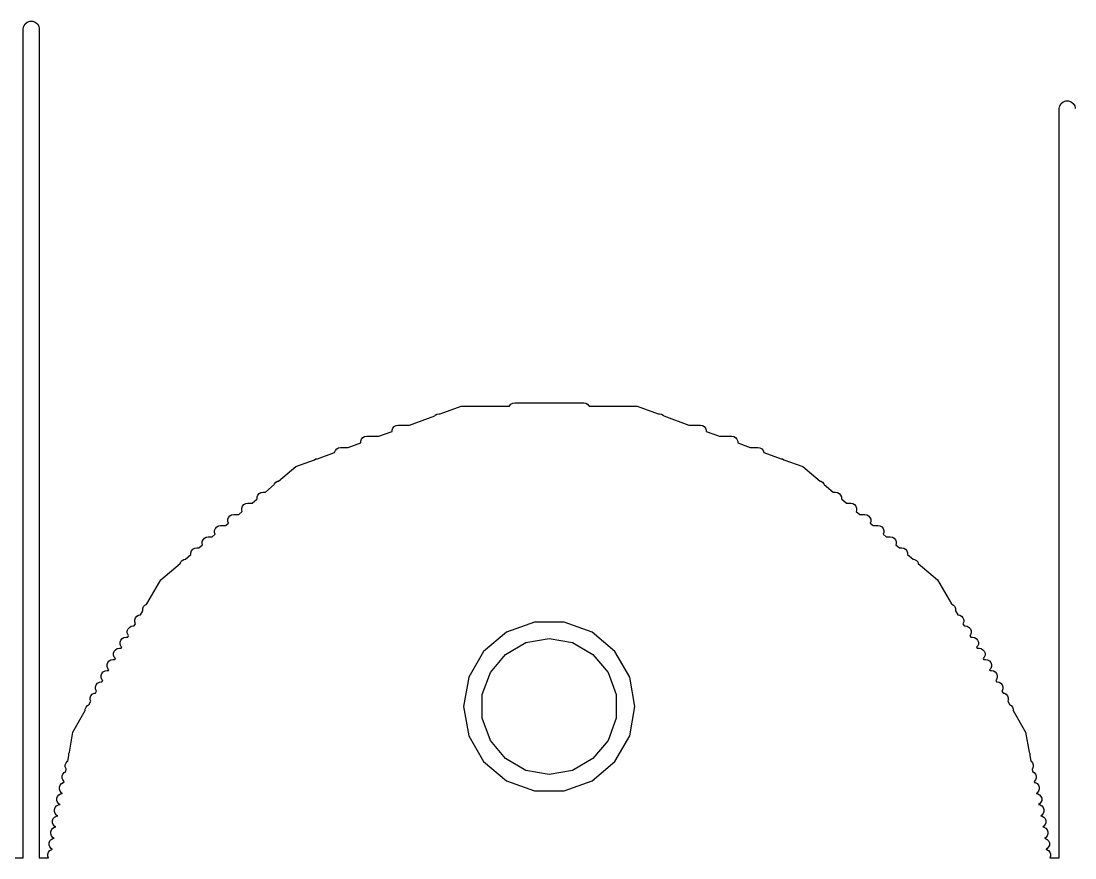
# Model space of a CAD drawing. Extents: x -2.2 to 89.1, y -78.6 to 9.2.
# Drawn here: x 37.37 to 50.6, y -5.9 to 4.6 of the extents above; entities that cross this region are included whole.
import ezdxf

# ---------------------------------------------------------------- set-up
doc = ezdxf.new("R2010")
doc.units = 0
doc.header["$MEASUREMENT"] = 0
doc.layers.add('BLACK', color=7, linetype='CONTINUOUS')

msp = doc.modelspace()

# ---------------------------------------------------------------- linework, layer by layer
at = {"layer": 'Black'}
for p, q in [((37.4, 4.5), (37.406, 4.5342)), ((37.4, -5.9), (37.4, 4.5)), ((37.406, 4.5342), (37.4234, 4.56428)), ((37.4234, 4.56428), (37.45, 4.5866)), ((37.45, 4.5866), (37.4826, 4.59848)), ((37.4826, 4.59848), (37.5174, 4.59848)), ((37.5174, 4.59848), (37.55, 4.5866)), ((37.55, 4.5866), (37.5766, 4.56428)), ((37.5766, 4.56428), (37.594, 4.5342)), ((37.594, 4.5342), (37.6, 4.5)), ((37.6, 4.5), (37.6, -5.9)), ((50.4234, 3.56428), (50.45, 3.5866)), ((50.45, 3.5866), (50.4826, 3.59848)), ((50.4826, 3.59848), (50.5174, 3.59848)), ((50.5174, 3.59848), (50.55, 3.5866)), ((50.55, 3.5866), (50.5766, 3.56428)), ((50.4, 3.5), (50.406, 3.5342)), ((50.4, -5.9), (50.4, 3.5)), ((50.406, 3.5342), (50.4234, 3.56428)), ((50.5766, 3.56428), (50.594, 3.5342)), ((50.594, 3.5342), (50.6, 3.5)), ((42.6318, -0.33), (42.8952, -0.23416)), ((42.8952, -0.23416), (43.4996, -0.23416)), ((43.4996, -0.23416), (43.502, -0.2275)), ((43.502, -0.2275), (43.5188, -0.20755)), ((43.5188, -0.20755), (43.5413, -0.19452)), ((43.5413, -0.19452), (43.567, -0.19)), ((43.567, -0.19), (44.433, -0.19)), ((44.433, -0.19), (44.4587, -0.19452)), ((44.4587, -0.19452), (44.4812, -0.20755)), ((44.4812, -0.20755), (44.498, -0.2275)), ((44.498, -0.2275), (44.5004, -0.23416)), ((44.5004, -0.23416), (45.1048, -0.23416)), ((45.1048, -0.23416), (45.3682, -0.33)), ((42.2472, -0.47), (42.5623, -0.35533)), ((42.5623, -0.35533), (42.5688, -0.34755)), ((42.5688, -0.34755), (42.5913, -0.33452)), ((42.5913, -0.33452), (42.617, -0.33)), ((42.617, -0.33), (42.6318, -0.33)), ((45.3682, -0.33), (45.383, -0.33)), ((45.383, -0.33), (45.4087, -0.33452)), ((45.4087, -0.33452), (45.4312, -0.34755)), ((45.4312, -0.34755), (45.4377, -0.35533)), ((45.4377, -0.35533), (45.7528, -0.47)), ((42.0291, -0.53198), (42.038, -0.5075)), ((42.038, -0.5075), (42.0548, -0.48755)), ((42.0548, -0.48755), (42.0773, -0.47452)), ((42.0773, -0.47452), (42.103, -0.47)), ((42.103, -0.47), (42.2472, -0.47)), ((45.7528, -0.47), (45.897, -0.47)), ((45.897, -0.47), (45.9227, -0.47452)), ((45.9227, -0.47452), (45.9452, -0.48755)), ((45.9452, -0.48755), (45.962, -0.5075)), ((45.962, -0.5075), (45.9709, -0.53198)), ((41.6351, -0.67198), (41.644, -0.6475)), ((41.644, -0.6475), (41.6608, -0.62755)), ((41.6608, -0.62755), (41.6833, -0.61452)), ((41.6833, -0.61452), (41.709, -0.61)), ((41.709, -0.61), (41.8626, -0.61)), ((41.8626, -0.61), (42.0291, -0.54937)), ((42.0291, -0.54937), (42.0291, -0.53198)), ((45.9709, -0.53198), (45.9709, -0.54937)), ((45.9709, -0.54937), (46.1374, -0.61)), ((46.1374, -0.61), (46.291, -0.61)), ((46.291, -0.61), (46.3167, -0.61452)), ((46.3167, -0.61452), (46.3392, -0.62755)), ((46.3392, -0.62755), (46.356, -0.6475)), ((46.356, -0.6475), (46.3649, -0.67198)), ((41.3071, -0.81198), (41.316, -0.7875)), ((41.316, -0.7875), (41.3328, -0.76755)), ((41.3328, -0.76755), (41.3553, -0.75452)), ((41.3553, -0.75452), (41.381, -0.75)), ((41.381, -0.75), (41.4779, -0.75)), ((41.4779, -0.75), (41.6351, -0.69277)), ((41.6351, -0.69277), (41.6351, -0.67198)), ((46.3649, -0.67198), (46.3649, -0.69277)), ((46.3649, -0.69277), (46.5221, -0.75)), ((46.5221, -0.75), (46.619, -0.75)), ((46.619, -0.75), (46.6447, -0.75452)), ((46.6447, -0.75452), (46.6672, -0.76755)), ((46.6672, -0.76755), (46.684, -0.7875)), ((46.684, -0.7875), (46.6929, -0.81198)), ((40.8188, -0.98991), (41.0552, -0.90386)), ((41.0552, -0.90386), (41.0713, -0.89452)), ((41.0713, -0.89452), (41.0897, -0.89128)), ((41.0897, -0.89128), (41.3071, -0.81215)), ((41.3071, -0.81215), (41.3071, -0.81198)), ((46.6929, -0.81198), (46.6929, -0.81215)), ((46.6929, -0.81215), (46.9103, -0.89128)), ((46.9103, -0.89128), (46.9287, -0.89452)), ((46.9287, -0.89452), (46.9448, -0.90386)), ((46.9448, -0.90386), (47.1812, -0.98991)), ((40.6007, -1.17287), (40.8188, -0.98991)), ((47.1812, -0.98991), (47.3993, -1.17287)), ((40.552, -1.2075), (40.5688, -1.18755)), ((40.5688, -1.18755), (40.5913, -1.17452)), ((40.5913, -1.17452), (40.6007, -1.17287)), ((47.3993, -1.17287), (47.4087, -1.17452)), ((47.4087, -1.17452), (47.4312, -1.18755)), ((47.4312, -1.18755), (47.448, -1.2075)), ((40.3598, -1.32755), (40.3823, -1.31452)), ((40.3823, -1.31452), (40.408, -1.31)), ((40.408, -1.31), (40.4373, -1.31)), ((40.4373, -1.31), (40.5488, -1.21643)), ((40.5488, -1.21643), (40.552, -1.2075)), ((47.448, -1.2075), (47.4512, -1.21643)), ((47.4512, -1.21643), (47.5627, -1.31)), ((47.5627, -1.31), (47.592, -1.31)), ((47.592, -1.31), (47.6177, -1.31452)), ((47.6177, -1.31452), (47.6402, -1.32755)), ((40.1688, -1.46755), (40.1913, -1.45452)), ((40.1913, -1.45452), (40.217, -1.45)), ((40.217, -1.45), (40.2704, -1.45)), ((40.2704, -1.45), (40.3341, -1.39655)), ((40.3341, -1.37198), (40.343, -1.3475)), ((40.3341, -1.39655), (40.3341, -1.37198)), ((40.343, -1.3475), (40.3598, -1.32755)), ((47.6402, -1.32755), (47.657, -1.3475)), ((47.657, -1.3475), (47.6659, -1.37198)), ((47.6659, -1.37198), (47.6659, -1.39655)), ((47.6659, -1.39655), (47.7296, -1.45)), ((47.7296, -1.45), (47.783, -1.45)), ((47.783, -1.45), (47.8087, -1.45452)), ((47.8087, -1.45452), (47.8312, -1.46755)), ((40.1036, -1.59), (40.1484, -1.55242)), ((40.1431, -1.51198), (40.152, -1.4875)), ((40.1431, -1.53802), (40.1431, -1.51198)), ((40.1484, -1.55242), (40.1431, -1.53802)), ((40.152, -1.4875), (40.1688, -1.46755)), ((47.8312, -1.46755), (47.848, -1.4875)), ((47.848, -1.4875), (47.8569, -1.51198)), ((47.8569, -1.53802), (47.8516, -1.55242)), ((47.8516, -1.55242), (47.8964, -1.59)), ((47.8569, -1.51198), (47.8569, -1.53802)), ((39.9367, -1.73), (39.9738, -1.69895)), ((39.9661, -1.65198), (39.975, -1.6275)), ((39.9661, -1.67802), (39.9661, -1.65198)), ((39.9738, -1.69895), (39.9661, -1.67802)), ((39.975, -1.6275), (39.9918, -1.60755)), ((39.9918, -1.60755), (40.0143, -1.59452)), ((40.0143, -1.59452), (40.04, -1.59)), ((40.04, -1.59), (40.1036, -1.59)), ((47.8964, -1.59), (47.96, -1.59)), ((47.96, -1.59), (47.9857, -1.59452)), ((47.9857, -1.59452), (48.0082, -1.60755)), ((48.0082, -1.60755), (48.025, -1.6275)), ((48.025, -1.6275), (48.0339, -1.65198)), ((48.0339, -1.67802), (48.0262, -1.69895)), ((48.0262, -1.69895), (48.0633, -1.73)), ((48.0339, -1.65198), (48.0339, -1.67802)), ((39.7699, -1.87), (39.8083, -1.83776)), ((39.8011, -1.79198), (39.81, -1.7675)), ((39.8011, -1.81802), (39.8011, -1.79198)), ((39.8083, -1.83776), (39.8011, -1.81802)), ((39.81, -1.7675), (39.8268, -1.74755)), ((39.8268, -1.74755), (39.8493, -1.73452)), ((39.8493, -1.73452), (39.875, -1.73)), ((39.875, -1.73), (39.9367, -1.73)), ((48.0633, -1.73), (48.125, -1.73)), ((48.125, -1.73), (48.1507, -1.73452)), ((48.1507, -1.73452), (48.1732, -1.74755)), ((48.1732, -1.74755), (48.19, -1.7675)), ((48.19, -1.7675), (48.1989, -1.79198)), ((48.1989, -1.81802), (48.1917, -1.83776)), ((48.1917, -1.83776), (48.2301, -1.87)), ((48.1989, -1.79198), (48.1989, -1.81802)), ((39.6031, -2.01), (39.6506, -1.97015)), ((39.6461, -1.93198), (39.655, -1.9075)), ((39.6461, -1.95802), (39.6461, -1.93198)), ((39.6506, -1.97015), (39.6461, -1.95802)), ((39.655, -1.9075), (39.6718, -1.88755)), ((39.6718, -1.88755), (39.6943, -1.87452)), ((39.6943, -1.87452), (39.72, -1.87)), ((39.72, -1.87), (39.7699, -1.87)), ((48.2301, -1.87), (48.28, -1.87)), ((48.28, -1.87), (48.3057, -1.87452)), ((48.3057, -1.87452), (48.3282, -1.88755)), ((48.3282, -1.88755), (48.345, -1.9075)), ((48.345, -1.9075), (48.3539, -1.93198)), ((48.3539, -1.95802), (48.3494, -1.97015)), ((48.3494, -1.97015), (48.3969, -2.01)), ((48.3539, -1.93198), (48.3539, -1.95802)), ((39.4349, -2.15107), (39.5021, -2.09468)), ((39.5021, -2.07198), (39.511, -2.0475)), ((39.5021, -2.09468), (39.5021, -2.07198)), ((39.511, -2.0475), (39.5278, -2.02755)), ((39.5278, -2.02755), (39.5503, -2.01452)), ((39.5503, -2.01452), (39.576, -2.01)), ((39.576, -2.01), (39.6031, -2.01)), ((48.3969, -2.01), (48.424, -2.01)), ((48.424, -2.01), (48.4497, -2.01452)), ((48.4497, -2.01452), (48.4722, -2.02755)), ((48.4722, -2.02755), (48.489, -2.0475)), ((48.489, -2.0475), (48.4979, -2.07198)), ((48.4979, -2.07198), (48.4979, -2.09468)), ((48.4979, -2.09468), (48.5651, -2.15107)), ((39.126, -2.41026), (39.3692, -2.20619)), ((39.3692, -2.20619), (39.376, -2.1875)), ((39.376, -2.1875), (39.3928, -2.16755)), ((39.3928, -2.16755), (39.4153, -2.15452)), ((39.4153, -2.15452), (39.4349, -2.15107)), ((48.5651, -2.15107), (48.5847, -2.15452)), ((48.5847, -2.15452), (48.6072, -2.16755)), ((48.6072, -2.16755), (48.624, -2.1875)), ((48.624, -2.1875), (48.6308, -2.20619)), ((48.6308, -2.20619), (48.874, -2.41026)), ((38.9506, -2.71412), (39.126, -2.41026)), ((48.874, -2.41026), (49.0494, -2.71412)), ((38.9001, -2.77198), (38.909, -2.7475)), ((38.9001, -2.79802), (38.9001, -2.77198)), ((38.909, -2.7475), (38.9258, -2.72755)), ((38.9258, -2.72755), (38.9483, -2.71452)), ((38.9483, -2.71452), (38.9506, -2.71412)), ((49.0494, -2.71412), (49.0517, -2.71452)), ((49.0517, -2.71452), (49.0742, -2.72755)), ((49.0742, -2.72755), (49.091, -2.7475)), ((49.091, -2.7475), (49.0999, -2.77198)), ((49.0999, -2.77198), (49.0999, -2.79802)), ((38.7991, -2.91198), (38.808, -2.8875)), ((38.808, -2.8875), (38.8248, -2.86755)), ((38.8248, -2.86755), (38.8473, -2.85452)), ((38.8473, -2.85452), (38.8721, -2.85017)), ((38.8721, -2.85017), (38.9009, -2.80018)), ((38.9009, -2.80018), (38.9001, -2.79802)), ((49.0999, -2.79802), (49.0991, -2.80018)), ((49.0991, -2.80018), (49.1279, -2.85017)), ((49.1279, -2.85017), (49.1527, -2.85452)), ((49.1527, -2.85452), (49.1752, -2.86755)), ((49.1752, -2.86755), (49.192, -2.8875)), ((49.192, -2.8875), (49.2009, -2.91198)), ((38.7051, -3.05198), (38.714, -3.0275)), ((38.714, -3.0275), (38.7308, -3.00755)), ((38.7308, -3.00755), (38.7533, -2.99452)), ((38.7533, -2.99452), (38.779, -2.99)), ((38.779, -2.99), (38.7913, -2.99)), ((38.7913, -2.99), (38.8077, -2.96161)), ((38.7991, -2.93802), (38.7991, -2.91198)), ((38.8077, -2.96161), (38.7991, -2.93802)), ((43.8133, -2.94133), (43.4625, -3.06902)), ((44.1867, -2.94133), (43.8133, -2.94133)), ((44.5375, -3.06902), (44.1867, -2.94133)), ((49.2009, -2.93802), (49.1923, -2.96161)), ((49.1923, -2.96161), (49.2087, -2.99)), ((49.2009, -2.91198), (49.2009, -2.93802)), ((49.2087, -2.99), (49.221, -2.99)), ((49.221, -2.99), (49.2467, -2.99452)), ((49.2467, -2.99452), (49.2692, -3.00755)), ((49.2692, -3.00755), (49.286, -3.0275)), ((49.286, -3.0275), (49.2949, -3.05198)), ((38.6151, -3.19198), (38.624, -3.1675)), ((38.624, -3.1675), (38.6408, -3.14755)), ((38.6408, -3.14755), (38.6633, -3.13452)), ((38.6633, -3.13452), (38.689, -3.13)), ((38.689, -3.13), (38.7105, -3.13)), ((38.7051, -3.07802), (38.7051, -3.05198)), ((38.714, -3.1025), (38.7051, -3.07802)), ((38.7105, -3.13), (38.7214, -3.11121)), ((38.7214, -3.11121), (38.714, -3.1025)), ((43.4625, -3.06902), (43.1765, -3.309)), ((43.7082, -3.19821), (44, -3.14675)), ((44, -3.14675), (44.2918, -3.19821)), ((44.8235, -3.309), (44.5375, -3.06902)), ((49.286, -3.1025), (49.2786, -3.11121)), ((49.2786, -3.11121), (49.2895, -3.13)), ((49.2949, -3.07802), (49.286, -3.1025)), ((49.2895, -3.13), (49.311, -3.13)), ((49.2949, -3.05198), (49.2949, -3.07802)), ((49.311, -3.13), (49.3367, -3.13452)), ((49.3367, -3.13452), (49.3592, -3.14755)), ((49.3592, -3.14755), (49.376, -3.1675)), ((49.376, -3.1675), (49.3849, -3.19198)), ((38.54, -3.3075), (38.5568, -3.28755)), ((38.5568, -3.28755), (38.5793, -3.27452)), ((38.5793, -3.27452), (38.605, -3.27)), ((38.605, -3.27), (38.6297, -3.27)), ((38.6151, -3.21802), (38.6151, -3.19198)), ((38.624, -3.2425), (38.6151, -3.21802)), ((38.6368, -3.25768), (38.624, -3.2425)), ((38.6297, -3.27), (38.6368, -3.25768)), ((43.4515, -3.34637), (43.7082, -3.19821)), ((44.2918, -3.19821), (44.5485, -3.34637)), ((49.376, -3.2425), (49.3632, -3.25768)), ((49.3632, -3.25768), (49.3703, -3.27)), ((49.3703, -3.27), (49.395, -3.27)), ((49.3849, -3.21802), (49.376, -3.2425)), ((49.3849, -3.19198), (49.3849, -3.21802)), ((49.395, -3.27), (49.4207, -3.27452)), ((49.4207, -3.27452), (49.4432, -3.28755)), ((49.4432, -3.28755), (49.46, -3.3075)), ((38.46, -3.4475), (38.4768, -3.42755)), ((38.4768, -3.42755), (38.4993, -3.41452)), ((38.4993, -3.41452), (38.525, -3.41)), ((38.525, -3.41), (38.5488, -3.41)), ((38.5311, -3.33198), (38.54, -3.3075)), ((38.5311, -3.35802), (38.5311, -3.33198)), ((38.54, -3.3825), (38.5311, -3.35802)), ((38.5547, -3.39992), (38.54, -3.3825)), ((38.5488, -3.41), (38.5547, -3.39992)), ((43.1765, -3.309), (42.9898, -3.63233)), ((43.2611, -3.57338), (43.4515, -3.34637)), ((44.5485, -3.34637), (44.7389, -3.57338)), ((45.0102, -3.63233), (44.8235, -3.309)), ((49.46, -3.3825), (49.4453, -3.39992)), ((49.4453, -3.39992), (49.4512, -3.41)), ((49.4512, -3.41), (49.475, -3.41)), ((49.46, -3.3075), (49.4689, -3.33198)), ((49.4689, -3.35802), (49.46, -3.3825)), ((49.4689, -3.33198), (49.4689, -3.35802)), ((49.475, -3.41), (49.5007, -3.41452)), ((49.5007, -3.41452), (49.5232, -3.42755)), ((49.5232, -3.42755), (49.54, -3.4475)), ((38.386, -3.5875), (38.4028, -3.56755)), ((38.4028, -3.56755), (38.4253, -3.55452)), ((38.4253, -3.55452), (38.451, -3.55)), ((38.451, -3.55), (38.468, -3.55)), ((38.4511, -3.47198), (38.46, -3.4475)), ((38.4511, -3.49802), (38.4511, -3.47198)), ((38.46, -3.5225), (38.4511, -3.49802)), ((38.4742, -3.53933), (38.46, -3.5225)), ((38.468, -3.55), (38.4742, -3.53933)), ((49.54, -3.5225), (49.5258, -3.53933)), ((49.5258, -3.53933), (49.532, -3.55)), ((49.532, -3.55), (49.549, -3.55)), ((49.54, -3.4475), (49.5489, -3.47198)), ((49.5489, -3.49802), (49.54, -3.5225)), ((49.5489, -3.47198), (49.5489, -3.49802)), ((49.549, -3.55), (49.5747, -3.55452)), ((49.5747, -3.55452), (49.5972, -3.56755)), ((49.5972, -3.56755), (49.614, -3.5875)), ((38.3318, -3.70755), (38.3543, -3.69452)), ((38.3543, -3.69452), (38.38, -3.69)), ((38.3771, -3.61198), (38.386, -3.5875)), ((38.3771, -3.63802), (38.3771, -3.61198)), ((38.386, -3.6625), (38.3771, -3.63802)), ((38.38, -3.69), (38.3872, -3.69)), ((38.3961, -3.67451), (38.386, -3.6625)), ((38.3872, -3.69), (38.3961, -3.67451)), ((42.9898, -3.63233), (42.925, -4)), ((43.1597, -3.85183), (43.2611, -3.57338)), ((44.7389, -3.57338), (44.8403, -3.85183)), ((45.075, -4), (45.0102, -3.63233)), ((49.614, -3.6625), (49.6039, -3.67451)), ((49.6039, -3.67451), (49.6128, -3.69)), ((49.6128, -3.69), (49.62, -3.69)), ((49.614, -3.5875), (49.6229, -3.61198)), ((49.6229, -3.63802), (49.614, -3.6625)), ((49.62, -3.69), (49.6457, -3.69452)), ((49.6229, -3.61198), (49.6229, -3.63802)), ((49.6457, -3.69452), (49.6682, -3.70755)), ((38.2658, -3.84755), (38.2883, -3.83452)), ((38.2883, -3.83452), (38.3055, -3.8315)), ((38.3055, -3.8315), (38.3193, -3.80757)), ((38.3061, -3.75198), (38.315, -3.7275)), ((38.3061, -3.77802), (38.3061, -3.75198)), ((38.315, -3.8025), (38.3061, -3.77802)), ((38.315, -3.7275), (38.3318, -3.70755)), ((38.3193, -3.80757), (38.315, -3.8025)), ((49.6682, -3.70755), (49.685, -3.7275)), ((49.685, -3.8025), (49.6807, -3.80757)), ((49.6807, -3.80757), (49.6945, -3.8315)), ((49.685, -3.7275), (49.6939, -3.75198)), ((49.6939, -3.77802), (49.685, -3.8025)), ((49.6939, -3.75198), (49.6939, -3.77802)), ((49.6945, -3.8315), (49.7117, -3.83452)), ((49.7117, -3.83452), (49.7342, -3.84755)), ((38.2212, -3.97749), (38.2461, -3.93438)), ((38.2401, -3.89198), (38.249, -3.8675)), ((38.2401, -3.91802), (38.2401, -3.89198)), ((38.2461, -3.93438), (38.2401, -3.91802)), ((38.249, -3.8675), (38.2658, -3.84755)), ((43.1597, -4.14816), (43.1597, -3.85183)), ((44.8403, -3.85183), (44.8403, -4.14816)), ((49.7342, -3.84755), (49.751, -3.8675)), ((49.751, -3.8675), (49.7599, -3.89198)), ((49.7599, -3.91802), (49.7539, -3.93438)), ((49.7539, -3.93438), (49.7788, -3.97749)), ((49.7599, -3.89198), (49.7599, -3.91802)), ((38.0212, -4.3239), (38.1781, -4.05208)), ((38.1781, -4.03198), (38.187, -4.0075)), ((38.1781, -4.05208), (38.1781, -4.03198)), ((38.187, -4.0075), (38.2038, -3.98755)), ((38.2038, -3.98755), (38.2212, -3.97749)), ((42.925, -4), (42.9898, -4.36767)), ((45.0102, -4.36767), (45.075, -4)), ((49.7788, -3.97749), (49.7962, -3.98755)), ((49.7962, -3.98755), (49.813, -4.0075)), ((49.813, -4.0075), (49.8219, -4.03198)), ((49.8219, -4.03198), (49.8219, -4.05208)), ((49.8219, -4.05208), (49.9788, -4.3239)), ((43.2611, -4.42662), (43.1597, -4.14816)), ((44.8403, -4.14816), (44.7389, -4.42662)), ((37.9775, -4.57174), (38.0212, -4.3239)), ((49.9788, -4.3239), (50.0225, -4.57174)), ((42.9898, -4.36767), (43.1765, -4.691)), ((43.4515, -4.65362), (43.2611, -4.42662)), ((44.7389, -4.42662), (44.5485, -4.65362)), ((44.8235, -4.691), (45.0102, -4.36767)), ((37.9576, -4.68479), (37.9701, -4.61351)), ((37.9701, -4.59198), (37.9775, -4.57174)), ((37.9701, -4.61351), (37.9701, -4.59198)), ((50.0225, -4.57174), (50.0299, -4.59198)), ((50.0299, -4.59198), (50.0299, -4.61351)), ((50.0299, -4.61351), (50.0424, -4.68479)), ((37.9271, -4.73198), (37.936, -4.7075)), ((37.9271, -4.75802), (37.9271, -4.73198)), ((37.936, -4.7825), (37.9271, -4.75802)), ((37.936, -4.7075), (37.9528, -4.68755)), ((37.9528, -4.68755), (37.9576, -4.68479)), ((43.1765, -4.691), (43.4625, -4.93098)), ((43.7082, -4.80179), (43.4515, -4.65362)), ((44.5485, -4.65362), (44.2918, -4.80179)), ((44.5375, -4.93098), (44.8235, -4.691)), ((50.0424, -4.68479), (50.0472, -4.68755)), ((50.0472, -4.68755), (50.064, -4.7075)), ((50.064, -4.7075), (50.0729, -4.73198)), ((50.0729, -4.75802), (50.064, -4.7825)), ((50.0729, -4.73198), (50.0729, -4.75802)), ((37.8881, -4.87198), (37.897, -4.8475)), ((37.8881, -4.89802), (37.8881, -4.87198)), ((37.897, -4.8475), (37.9138, -4.82755)), ((37.9138, -4.82755), (37.9345, -4.81558)), ((37.9345, -4.81558), (37.9396, -4.78673)), ((37.9396, -4.78673), (37.936, -4.7825)), ((44, -4.85325), (43.7082, -4.80179)), ((44.2918, -4.80179), (44, -4.85325)), ((50.064, -4.7825), (50.0604, -4.78673)), ((50.0604, -4.78673), (50.0655, -4.81558)), ((50.0655, -4.81558), (50.0862, -4.82755)), ((50.0862, -4.82755), (50.103, -4.8475)), ((50.103, -4.8475), (50.1119, -4.87198)), ((50.1119, -4.87198), (50.1119, -4.89802)), ((37.8531, -5.01198), (37.862, -4.9875)), ((37.8531, -5.03802), (37.8531, -5.01198)), ((37.862, -4.9875), (37.8788, -4.96755)), ((37.8788, -4.96755), (37.9013, -4.95452)), ((37.897, -4.9225), (37.8881, -4.89802)), ((37.9124, -4.94082), (37.897, -4.9225)), ((37.9013, -4.95452), (37.9103, -4.95295)), ((37.9103, -4.95295), (37.9124, -4.94082)), ((43.4625, -4.93098), (43.8133, -5.05867)), ((44.1867, -5.05867), (44.5375, -4.93098)), ((50.103, -4.9225), (50.0876, -4.94082)), ((50.0876, -4.94082), (50.0897, -4.95295)), ((50.0897, -4.95295), (50.0987, -4.95452)), ((50.0987, -4.95452), (50.1212, -4.96755)), ((50.1119, -4.89802), (50.103, -4.9225)), ((50.1212, -4.96755), (50.138, -4.9875)), ((50.138, -4.9875), (50.1469, -5.01198)), ((50.1469, -5.01198), (50.1469, -5.03802)), ((37.8201, -5.15198), (37.829, -5.1275)), ((37.8201, -5.17802), (37.8201, -5.15198)), ((37.829, -5.1275), (37.8458, -5.10755)), ((37.8458, -5.10755), (37.8683, -5.09452)), ((37.862, -5.0625), (37.8531, -5.03802)), ((37.8788, -5.08245), (37.862, -5.0625)), ((37.8683, -5.09452), (37.8859, -5.09143)), ((37.8867, -5.08699), (37.8788, -5.08245)), ((37.8859, -5.09143), (37.8867, -5.08699)), ((43.8133, -5.05867), (44.1867, -5.05867)), ((50.1212, -5.08245), (50.1133, -5.08699)), ((50.1133, -5.08699), (50.1141, -5.09143)), ((50.1141, -5.09143), (50.1317, -5.09452)), ((50.138, -5.0625), (50.1212, -5.08245)), ((50.1317, -5.09452), (50.1542, -5.10755)), ((50.1469, -5.03802), (50.138, -5.0625)), ((50.1542, -5.10755), (50.171, -5.1275)), ((50.171, -5.1275), (50.1799, -5.15198)), ((50.1799, -5.15198), (50.1799, -5.17802)), ((37.7911, -5.29198), (37.8, -5.2675)), ((37.8, -5.2675), (37.8168, -5.24755)), ((37.8168, -5.24755), (37.8393, -5.23452)), ((37.829, -5.2025), (37.8201, -5.17802)), ((37.8458, -5.22245), (37.829, -5.2025)), ((37.8393, -5.23452), (37.8603, -5.23083)), ((37.8603, -5.23083), (37.8458, -5.22245)), ((50.1542, -5.22245), (50.1397, -5.23083)), ((50.1397, -5.23083), (50.1607, -5.23452)), ((50.171, -5.2025), (50.1542, -5.22245)), ((50.1607, -5.23452), (50.1832, -5.24755)), ((50.1799, -5.17802), (50.171, -5.2025)), ((50.1832, -5.24755), (50.2, -5.2675)), ((50.2, -5.2675), (50.2089, -5.29198)), ((37.7661, -5.43198), (37.775, -5.4075)), ((37.775, -5.4075), (37.7918, -5.38755)), ((37.7911, -5.31802), (37.7911, -5.29198)), ((37.8, -5.3425), (37.7911, -5.31802)), ((37.7918, -5.38755), (37.8143, -5.37452)), ((37.8168, -5.36245), (37.8, -5.3425)), ((37.8143, -5.37452), (37.8322, -5.37137)), ((37.8322, -5.37137), (37.8168, -5.36245)), ((50.1832, -5.36245), (50.1678, -5.37137)), ((50.1678, -5.37137), (50.1857, -5.37452)), ((50.2, -5.3425), (50.1832, -5.36245)), ((50.1857, -5.37452), (50.2082, -5.38755)), ((50.2089, -5.31802), (50.2, -5.3425)), ((50.2082, -5.38755), (50.225, -5.4075)), ((50.2089, -5.29198), (50.2089, -5.31802)), ((50.225, -5.4075), (50.2339, -5.43198)), ((37.7431, -5.57198), (37.752, -5.5475)), ((37.752, -5.5475), (37.7688, -5.52755)), ((37.7661, -5.45802), (37.7661, -5.43198)), ((37.775, -5.4825), (37.7661, -5.45802)), ((37.7688, -5.52755), (37.7913, -5.51452)), ((37.7918, -5.50245), (37.775, -5.4825)), ((37.7913, -5.51452), (37.8077, -5.51164)), ((37.8077, -5.51164), (37.7918, -5.50245)), ((50.2082, -5.50245), (50.1923, -5.51164)), ((50.1923, -5.51164), (50.2087, -5.51452)), ((50.225, -5.4825), (50.2082, -5.50245)), ((50.2087, -5.51452), (50.2312, -5.52755)), ((50.2339, -5.45802), (50.225, -5.4825)), ((50.2312, -5.52755), (50.248, -5.5475)), ((50.2339, -5.43198), (50.2339, -5.45802)), ((50.248, -5.5475), (50.2569, -5.57198)), ((37.733, -5.6875), (37.7498, -5.66755)), ((37.7431, -5.59802), (37.7431, -5.57198)), ((37.752, -5.6225), (37.7431, -5.59802)), ((37.7498, -5.66755), (37.7723, -5.65452)), ((37.7688, -5.64245), (37.752, -5.6225)), ((37.7856, -5.65218), (37.7688, -5.64245)), ((37.7723, -5.65452), (37.7856, -5.65218)), ((50.2312, -5.64245), (50.2144, -5.65218)), ((50.2144, -5.65218), (50.2277, -5.65452)), ((50.2277, -5.65452), (50.2502, -5.66755)), ((50.248, -5.6225), (50.2312, -5.64245)), ((50.2569, -5.59802), (50.248, -5.6225)), ((50.2502, -5.66755), (50.267, -5.6875)), ((50.2569, -5.57198), (50.2569, -5.59802)), ((37.717, -5.8275), (37.7338, -5.80755)), ((37.7241, -5.71198), (37.733, -5.6875)), ((37.7241, -5.73802), (37.7241, -5.71198)), ((37.733, -5.7625), (37.7241, -5.73802)), ((37.7498, -5.78245), (37.733, -5.7625)), ((37.7338, -5.80755), (37.7563, -5.79452)), ((37.7627, -5.78991), (37.7498, -5.78245)), ((37.7563, -5.79452), (37.7621, -5.79351)), ((37.7621, -5.79351), (37.7627, -5.78991)), ((50.2502, -5.78245), (50.2373, -5.78991)), ((50.2373, -5.78991), (50.2379, -5.79351)), ((50.2379, -5.79351), (50.2437, -5.79452)), ((50.2437, -5.79452), (50.2662, -5.80755)), ((50.267, -5.7625), (50.2502, -5.78245)), ((50.2662, -5.80755), (50.283, -5.8275)), ((50.267, -5.6875), (50.2759, -5.71198)), ((50.2759, -5.73802), (50.267, -5.7625)), ((50.2759, -5.71198), (50.2759, -5.73802)), ((34.3583, -5.9), (37.4, -5.9)), ((37.6, -5.9), (37.7161, -5.9)), ((37.7081, -5.85198), (37.717, -5.8275)), ((37.7081, -5.87802), (37.7081, -5.85198)), ((37.7161, -5.9), (37.7081, -5.87802)), ((50.283, -5.8275), (50.2919, -5.85198)), ((50.2919, -5.87802), (50.2839, -5.9)), ((50.2839, -5.9), (50.4, -5.9)), ((50.2919, -5.85198), (50.2919, -5.87802))]:
    msp.add_line(p, q, dxfattribs=at)

doc.saveas('drawing.dxf')
